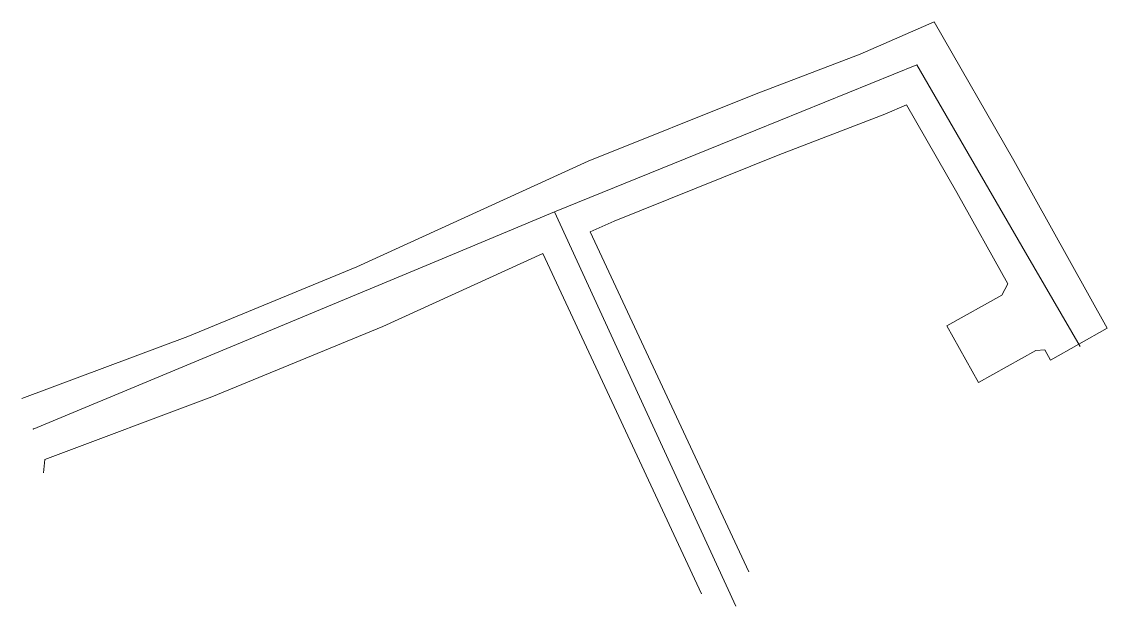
# Model space of a CAD drawing. Header units: millimetres. Extents: x 268264.6 to 268314.6, y 4273878.8 to 4273905.8.
import ezdxf

# ---------------------------------------------------------------- set-up
doc = ezdxf.new("R2010")
doc.units = ezdxf.units.MM
for name, color, linetype, lineweight in [('3D_1704', 4, 'Continuous', 0), ('GEOFENCE', 102, 'Continuous', 0), ('INIT_COORD', 5, 'Continuous', 0)]:
    doc.layers.add(name, color=color, linetype=linetype, lineweight=lineweight)

msp = doc.modelspace()

# ---------------------------------------------------------------- linework, layer by layer
at = {"layer": '3D_1704', "lineweight": 0}
for points in [[(268264.6, 4273888.406, 1704.9), (268272.253, 4273891.271, 1704.9), (268280.029, 4273894.479, 1704.9), (268290.682, 4273899.343, 1704.9), (268298.324, 4273902.412, 1704.9), (268303.197, 4273904.277, 1704.9), (268306.597, 4273905.769, 1704.9), (268310.263, 4273899.374, 1704.9), (268314.57, 4273891.64, 1704.9), (268311.95, 4273890.18, 1704.9), (268311.69, 4273890.646, 1704.9), (268311.285, 4273890.611, 1704.9), (268308.639, 4273889.137, 1704.9), (268307.179, 4273891.758, 1704.9), (268309.718, 4273893.172, 1704.9), (268309.999, 4273893.683, 1704.9), (268307.651, 4273897.898, 1704.9), (268305.335, 4273901.939, 1704.9), (268304.337, 4273901.501, 1704.9), (268299.42, 4273899.618, 1704.9), (268291.864, 4273896.585, 1704.9), (268290.766, 4273896.084, 1704.9), (268298.07, 4273880.423, 1704.9)], [(268295.89, 4273879.409, 1704.9), (268288.583, 4273895.087, 1704.9), (268281.225, 4273891.727, 1704.9), (268273.351, 4273888.479, 1704.9), (268265.657, 4273885.596, 1704.9), (268265.61, 4273884.978, 1704.9)]]:
    msp.add_polyline3d(points, dxfattribs=at)
at = {"layer": 'GEOFENCE'}
for p, q in [((268298.39, 4273900.772, 1704.9), (268305.8, 4273903.787, 1704.9)), ((268305.8, 4273903.787, 1704.9), (268310.813, 4273895.134, 1704.9)), ((268289.127, 4273897.004, 1704.9), (268298.39, 4273900.772, 1704.9)), ((268283.589, 4273894.696, 1704.9), (268289.127, 4273897.004, 1704.9)), ((268289.127, 4273897.004, 1704.9), (268293.303, 4273887.918, 1704.9)), ((268310.813, 4273895.134, 1704.9), (268313.319, 4273890.807, 1704.9)), ((268265.129, 4273887.001, 1704.9), (268283.589, 4273894.696, 1704.9)), ((268293.303, 4273887.918, 1704.9), (268297.478, 4273878.831, 1704.9))]:
    msp.add_line(p, q, dxfattribs=at)
at = {"layer": 'INIT_COORD'}
msp.add_point((268265.129, 4273887.001, 1704.9), dxfattribs=at)

doc.saveas('drawing.dxf')
